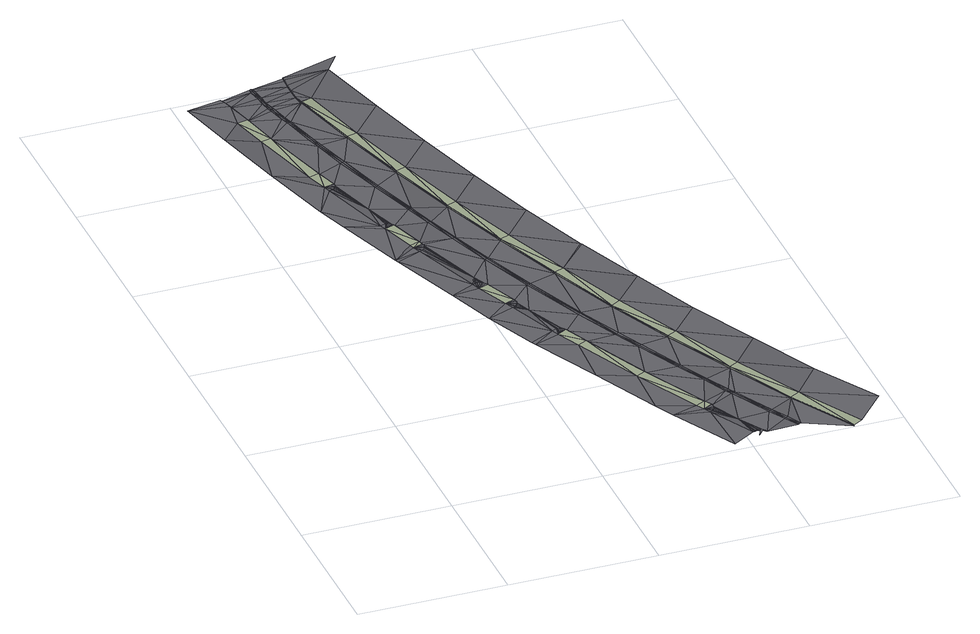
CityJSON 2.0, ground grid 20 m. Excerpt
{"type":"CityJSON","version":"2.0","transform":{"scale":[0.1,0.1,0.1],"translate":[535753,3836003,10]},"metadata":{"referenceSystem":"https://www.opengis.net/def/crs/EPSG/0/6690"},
"CityObjects":{
"road1":{"type":"Road","attributes":{"RoadStructureAttribute.sectionType":"1"},"geometry":[{"type":"MultiSurface","lod":"3","boundaries":[[[0,1,2]],[[3,0,4]],[[1,5,6]],[[7,3,8]],[[5,9,10]],[[9,11,12]],[[0,2,13]],[[1,14,2]],[[0,13,4]],[[1,6,14]],[[3,4,8]],[[5,10,6]],[[15,16,7]],[[11,17,18]],[[9,19,10]],[[9,20,19]],[[9,12,20]],[[11,18,12]],[[14,21,2]],[[17,22,23]],[[7,8,24]],[[21,25,2]],[[26,13,2]],[[27,4,13]],[[21,14,28]],[[25,29,2]],[[27,8,4]],[[30,6,10]],[[29,31,2]],[[32,14,6]],[[28,25,21]],[[31,33,2]],[[7,24,15]],[[33,34,2]],[[28,35,25]],[[26,27,13]],[[34,36,2]],[[17,37,18]],[[38,30,10]],[[35,29,25]],[[12,39,20]],[[17,23,37]],[[28,14,32]],[[40,10,19]],[[35,41,29]],[[42,43,10]],[[27,44,8]],[[32,6,30]],[[40,19,20]],[[45,42,10]],[[31,29,41]],[[39,46,20]],[[10,43,38]],[[2,36,26]],[[35,28,32]],[[31,41,47]],[[46,48,20]],[[40,49,10]],[[22,50,51]],[[52,30,38]],[[41,35,32]],[[33,31,47]],[[48,53,20]],[[32,30,52]],[[33,47,54]],[[32,54,47]],[[47,41,32]],[[52,38,43]],[[22,55,23]],[[34,33,54]],[[56,52,43]],[[10,57,45]],[[58,59,20]],[[54,60,34]],[[32,52,56]],[[36,34,60]],[[61,26,36]],[[36,62,61]],[[10,49,57]],[[61,63,26]],[[60,62,36]],[[8,44,24]],[[32,62,60]],[[63,27,26]],[[60,54,32]],[[50,64,51]],[[56,43,42]],[[32,56,65]],[[65,56,42]],[[63,66,27]],[[66,44,27]],[[32,65,67]],[[45,67,65]],[[65,42,45]],[[22,51,55]],[[68,69,32]],[[20,53,70]],[[32,67,68]],[[20,59,40]],[[20,70,58]],[[71,18,37]],[[67,45,57]],[[68,67,57]],[[66,72,44]],[[68,57,49]],[[49,69,68]],[[72,24,44]],[[73,74,16]],[[75,18,71]],[[73,16,15]],[[76,71,37]],[[72,73,24]],[[15,24,73]],[[69,49,40]],[[40,77,69]],[[39,12,78]],[[12,18,78]],[[79,76,37]],[[70,53,80]],[[40,59,77]],[[58,70,80]],[[75,71,76]],[[59,81,77]],[[78,18,75]],[[58,80,82]],[[82,81,59]],[[59,58,82]],[[46,39,78]],[[83,75,76]],[[78,80,53]],[[48,46,78]],[[64,84,85]],[[78,81,82]],[[78,75,83]],[[83,76,79]],[[53,48,78]],[[37,86,79]],[[87,61,62]],[[88,63,61]],[[55,89,23]],[[90,83,79]],[[64,91,51]],[[92,62,32]],[[82,80,78]],[[78,83,90]],[[93,66,63]],[[37,94,86]],[[89,95,23]],[[90,79,86]],[[64,85,91]],[[96,32,69]],[[37,97,94]],[[98,90,86]],[[89,55,99]],[[78,90,98]],[[100,72,66]],[[37,101,97]],[[37,23,102]],[[103,104,23]],[[98,86,94]],[[78,98,105]],[[99,95,89]],[[106,69,77]],[[105,98,94]],[[107,74,73]],[[37,102,101]],[[107,73,72]],[[108,102,23]],[[109,110,78]],[[23,95,103]],[[78,105,109]],[[99,111,95]],[[105,94,97]],[[109,105,97]],[[112,77,81]],[[109,97,101]],[[101,110,109]],[[103,95,111]],[[113,55,51]],[[23,104,114]],[[103,111,115]],[[102,110,101]],[[87,88,61]],[[99,55,113]],[[23,114,108]],[[92,87,62]],[[88,116,63]],[[104,103,115]],[[116,117,63]],[[102,118,110]],[[117,93,63]],[[96,92,32]],[[111,99,113]],[[104,115,119]],[[120,51,91]],[[121,81,78]],[[114,104,119]],[[93,122,66]],[[115,111,113]],[[122,123,66]],[[114,119,124]],[[123,100,66]],[[108,114,124]],[[108,124,125]],[[125,118,102]],[[102,108,125]],[[106,96,69]],[[113,124,119]],[[119,115,113]],[[84,126,85]],[[127,120,91]],[[113,118,125]],[[100,128,72]],[[113,51,120]],[[125,124,113]],[[129,127,91]],[[128,107,72]],[[121,78,110]],[[112,106,77]],[[107,130,74]],[[84,131,126]],[[113,120,132]],[[132,120,127]],[[121,112,81]],[[133,91,85]],[[91,134,129]],[[113,132,135]],[[132,127,129]],[[133,136,91]],[[135,132,129]],[[91,137,134]],[[113,135,138]],[[139,110,118]],[[140,141,113]],[[91,142,137]],[[135,129,134]],[[91,136,142]],[[113,138,143]],[[138,135,134]],[[113,143,140]],[[138,134,137]],[[139,118,113]],[[143,138,137]],[[143,137,142]],[[140,143,142]],[[140,142,136]],[[136,141,140]],[[139,121,110]],[[141,136,133]],[[133,85,126]],[[144,88,87]],[[145,141,133]],[[146,116,88]],[[144,87,92]],[[146,117,116]],[[144,147,88]],[[147,146,88]],[[148,144,92]],[[149,93,117]],[[150,148,92]],[[146,149,117]],[[150,92,96]],[[151,122,93]],[[152,147,144]],[[149,153,93]],[[154,113,141]],[[155,146,147]],[[152,144,148]],[[153,151,93]],[[131,156,126]],[[157,123,122]],[[155,149,146]],[[152,158,147]],[[158,155,147]],[[150,96,106]],[[157,100,123]],[[151,157,122]],[[159,152,148]],[[131,160,156]],[[161,153,149]],[[162,159,148]],[[155,161,149]],[[162,148,150]],[[163,150,106]],[[157,164,100]],[[165,128,100]],[[166,151,153]],[[133,167,145]],[[161,168,153]],[[164,165,100]],[[168,166,153]],[[169,157,151]],[[154,139,113]],[[163,106,112]],[[165,107,128]],[[162,150,163]],[[169,164,157]],[[166,169,151]],[[167,133,126]],[[170,162,163]],[[171,163,112]],[[169,172,164]],[[173,165,164]],[[172,173,164]],[[165,174,107]],[[174,130,107]],[[170,163,171]],[[173,174,165]],[[175,141,145]],[[174,176,130]],[[171,112,121]],[[177,170,171]],[[173,178,174]],[[178,176,174]],[[179,171,121]],[[180,177,171]],[[178,181,176]],[[160,182,183]],[[184,158,152]],[[185,145,167]],[[180,171,179]],[[184,155,158]],[[186,152,159]],[[184,161,155]],[[187,179,121]],[[160,188,156]],[[186,159,162]],[[189,167,126]],[[190,168,161]],[[175,154,141]],[[190,166,168]],[[190,169,166]],[[160,183,188]],[[191,180,179]],[[187,121,139]],[[192,172,169]],[[193,162,170]],[[194,173,172]],[[193,170,177]],[[191,179,187]],[[195,145,185]],[[196,178,173]],[[189,126,156]],[[195,175,145]],[[167,189,185]],[[186,184,152]],[[196,181,178]],[[197,177,180]],[[187,139,154]],[[193,186,162]],[[190,192,169]],[[182,198,183]],[[189,199,185]],[[191,187,200]],[[189,156,188]],[[192,194,172]],[[183,201,188]],[[200,187,154]],[[201,202,188]],[[194,196,173]],[[197,193,177]],[[203,180,191]],[[204,191,200]],[[201,183,205]],[[206,207,188]],[[202,201,205]],[[161,184,208]],[[188,202,209]],[[196,210,181]],[[211,200,154]],[[190,161,208]],[[205,212,202]],[[188,209,213]],[[214,195,185]],[[188,207,189]],[[212,209,202]],[[210,215,181]],[[188,213,216]],[[188,216,206]],[[209,212,217]],[[203,197,180]],[[213,209,217]],[[213,217,218]],[[211,154,175]],[[199,189,207]],[[207,219,199]],[[204,200,211]],[[216,213,218]],[[203,191,204]],[[216,218,220]],[[206,216,220]],[[221,185,199]],[[206,220,222]],[[222,219,207]],[[207,206,222]],[[205,183,223]],[[221,214,185]],[[224,225,184]],[[184,186,224]],[[226,204,211]],[[212,205,223]],[[223,219,222]],[[184,225,227]],[[228,224,186]],[[217,212,223]],[[183,198,223]],[[229,211,175]],[[208,184,227]],[[218,217,223]],[[190,208,227]],[[227,230,190]],[[228,186,193]],[[192,190,230]],[[220,218,223]],[[222,220,223]],[[192,230,231]],[[229,175,195]],[[232,226,211]],[[231,194,192]],[[233,228,193]],[[234,198,235]],[[223,198,234]],[[194,231,236]],[[237,199,219]],[[238,231,230]],[[232,211,229]],[[225,224,239]],[[235,240,234]],[[227,225,239]],[[196,194,236]],[[223,234,241]],[[224,228,242]],[[241,234,240]],[[233,193,197]],[[243,204,226]],[[239,238,227]],[[244,229,195]],[[230,227,238]],[[196,236,245]],[[223,241,246]],[[241,240,247]],[[243,203,204]],[[224,242,239]],[[246,241,247]],[[236,231,238]],[[210,196,245]],[[248,249,223]],[[250,232,229]],[[223,246,248]],[[237,221,199]],[[251,219,223]],[[252,253,254]],[[228,233,255]],[[228,255,242]],[[256,233,197]],[[246,247,254]],[[257,258,223]],[[248,246,254]],[[210,245,259]],[[244,195,214]],[[223,249,257]],[[248,254,253]],[[215,210,259]],[[249,248,253]],[[251,237,219]],[[259,260,215]],[[250,229,244]],[[249,253,261]],[[256,197,203]],[[257,249,261]],[[233,262,255]],[[263,226,232]],[[264,258,257]],[[244,214,221]],[[263,243,226]],[[265,256,203]],[[233,266,262]],[[267,223,258]],[[268,245,236]],[[250,244,269]],[[269,244,221]],[[233,256,266]],[[267,251,223]],[[263,232,250]],[[268,259,245]],[[270,250,269]],[[268,236,238]],[[271,238,239]],[[268,260,259]],[[269,221,237]],[[265,203,243]],[[272,242,255]],[[256,265,266]],[[273,270,269]],[[274,269,237]],[[273,269,274]],[[274,237,251]],[[275,267,258]],[[276,274,251]],[[277,255,262]],[[278,265,243]],[[273,274,276]],[[265,279,266]],[[280,250,270]],[[281,275,258]],[[282,273,276]],[[283,276,251]],[[280,263,250]],[[239,242,284]],[[284,271,239]],[[272,284,242]],[[285,282,276]],[[271,268,238]],[[280,270,273]],[[278,243,263]],[[286,262,266]],[[283,251,267]],[[280,273,282]],[[265,287,279]],[[285,276,283]],[[268,288,260]],[[265,278,287]],[[283,267,275]],[[289,278,263]],[[290,283,275]],[[285,283,290]],[[291,266,279]],[[292,285,290]],[[293,290,275]],[[293,275,281]],[[294,282,285]],[[294,280,282]],[[295,286,266]],[[296,292,290]],[[278,289,287]],[[272,255,277]],[[296,290,293]],[[289,263,280]],[[291,295,266]],[[294,285,292]],[[277,262,286]],[[289,297,287]],[[294,292,296]],[[298,279,287]],[[299,289,280]],[[298,291,279]],[[300,294,296]],[[289,301,297]],[[299,280,294]],[[302,287,297]],[[289,299,301]],[[303,299,294]],[[299,303,301]],[[298,287,302]],[[304,297,301]],[[303,305,301]],[[302,297,304]],[[306,301,305]],[[304,301,306]]],"semantics":{"surfaces":[{"type":"TrafficArea","function":"2000"},{"type":"AuxiliaryTrafficArea","function":"5000"},{"type":"AuxiliaryTrafficArea","function":"2000"},{"type":"TrafficArea","function":"1010"},{"type":"TrafficArea","function":"1000"}],"values":[0,0,0,0,0,0,0,0,0,0,0,0,0,0,0,0,0,0,0,0,0,0,1,1,2,0,1,0,0,0,2,0,0,0,2,1,0,0,0,2,0,0,0,1,2,0,1,0,1,0,2,0,0,1,0,2,0,1,0,2,0,2,0,0,2,0,0,2,0,2,2,0,0,2,0,2,2,2,0,2,2,0,0,2,0,0,2,0,2,2,2,0,2,2,0,0,0,0,1,0,0,2,2,2,2,2,2,2,2,2,0,2,2,2,2,0,0,0,2,2,2,2,2,0,2,2,2,0,2,0,0,0,0,0,2,0,0,3,3,0,2,0,3,0,0,3,0,0,2,0,3,0,2,2,0,3,0,1,0,2,0,2,3,2,3,1,3,0,0,0,0,2,2,2,3,2,2,2,0,0,2,2,3,0,0,3,3,2,3,2,3,3,0,2,0,3,2,3,0,3,2,3,2,2,2,2,3,0,0,0,0,0,3,0,0,0,3,3,3,3,0,0,2,3,1,0,0,2,1,2,0,0,3,0,0,2,0,0,2,0,2,3,2,2,2,2,2,3,2,1,4,2,4,4,4,4,4,4,4,4,4,4,4,4,4,3,4,4,4,0,4,4,4,4,4,4,4,4,0,4,4,4,4,4,4,4,4,2,4,4,4,4,3,4,4,4,4,4,1,4,4,4,4,4,4,4,4,4,3,4,4,4,4,4,4,4,4,0,3,2,4,3,3,3,4,0,3,1,3,3,3,3,0,4,4,3,3,3,3,4,3,3,1,3,2,3,3,3,4,3,3,0,2,4,1,3,0,4,0,3,3,3,4,2,0,2,3,0,3,4,3,2,0,3,1,2,3,0,0,2,3,2,2,4,2,2,4,2,3,2,2,3,2,2,2,0,3,2,2,4,0,0,2,2,0,0,4,2,0,2,2,2,2,0,0,2,4,4,2,2,2,0,2,3,0,4,1,2,1,2,0,1,2,2,3,1,4,0,2,0,2,3,1,2,0,2,0,4,0,3,3,0,1,1,2,2,0,2,2,4,0,2,2,2,3,2,4,2,2,2,1,3,2,4,3,2,1,3,0,4,4,1,3,3,0,4,0,0,0,4,2,0,1,4,4,4,4,3,4,0,2,4,1,3,3,4,4,3,0,0,0,4,0,3,2,0,4,3,1,4,0,1,4,2,4,4,0,4,4,4,3,3,0,4,1,0,4,2,0,3,0,1,3,0,2,0,3,1,2,0,1,2,1,0,0,1,0,0,0]}}]}
},
"vertices":[
[46,763,39],[75,667,36],[99,718,37],[20,860,41],[62,843,39],[90,625,35],[134,613,34],[0,939,42],[49,893,40],[124,531,33],[137,604,34],[126,527,33],[160,542,32],[90,747,37],[102,708,37],[51,945,40],[48,951,40],[163,434,30],[196,450,30],[153,558,33],[155,553,32],[107,710,37],[188,370,28],[219,396,28],[54,933,40],[109,711,37],[104,751,37],[76,847,39],[107,710,36],[111,713,37],[141,615,34],[112,715,37],[134,656,34],[113,717,37],[113,720,37],[109,711,36],[113,722,37],[200,440,29],[143,615,34],[164,544,32],[167,563,33],[111,713,36],[147,614,34],[145,615,34],[64,896,40],[148,612,34],[166,546,32],[112,715,36],[168,548,32],[151,609,34],[219,302,26],[253,320,25],[143,615,33],[169,550,32],[113,717,35],[224,384,28],[145,615,33],[150,611,34],[170,556,32],[169,558,32],[113,720,35],[104,751,35],[113,722,35],[76,847,37],[222,296,26],[147,614,33],[64,896,38],[148,612,33],[150,611,33],[151,609,33],[170,553,32],[199,451,30],[54,933,38],[51,945,38],[48,951,38],[199,451,29],[202,452,30],[167,563,31],[204,468,28],[205,452,30],[170,553,31],[169,558,31],[170,556,31],[202,452,29],[268,207,23],[272,279,24],[208,451,29],[138,766,36],[125,812,37],[228,386,28],[205,452,29],[257,310,25],[159,700,35],[105,885,38],[210,450,29],[230,387,28],[180,637,34],[212,448,29],[208,451,28],[228,386,27],[95,928,38],[214,445,29],[232,402,28],[232,390,28],[233,393,28],[210,450,28],[193,602,33],[90,956,39],[233,399,28],[212,448,28],[214,445,27],[230,387,27],[209,559,31],[243,377,25],[234,396,28],[232,390,27],[120,828,37],[108,875,38],[232,402,26],[233,393,27],[259,322,25],[231,501,29],[99,907,38],[97,915,38],[234,396,26],[233,399,26],[316,190,21],[261,323,25],[93,939,39],[263,322,25],[90,962,39],[314,118,19],[261,323,24],[285,286,24],[266,322,25],[263,322,24],[270,317,25],[268,320,25],[266,322,24],[260,430,27],[269,319,23],[270,317,23],[269,319,25],[268,320,24],[141,767,36],[285,286,22],[123,828,37],[128,812,37],[162,701,35],[111,875,38],[183,638,34],[102,908,38],[144,768,36],[108,886,38],[297,347,24],[126,829,37],[363,103,18],[100,916,38],[130,813,37],[164,702,35],[328,92,18],[113,876,38],[185,639,34],[196,603,33],[98,929,38],[96,939,39],[105,909,38],[329,196,21],[110,887,38],[103,917,38],[198,604,32],[212,560,31],[100,929,38],[98,940,39],[93,957,39],[325,289,22],[93,963,39],[214,560,31],[96,957,39],[234,502,29],[236,503,29],[95,963,39],[378,6,15],[374,84,17],[167,819,36],[329,196,19],[196,723,35],[262,431,27],[369,92,18],[376,110,18],[141,915,37],[265,432,27],[139,929,37],[229,629,32],[138,942,38],[342,254,21],[138,955,38],[264,535,30],[409,24,15],[376,110,16],[300,349,24],[378,87,17],[380,88,17],[302,443,27],[302,350,24],[378,87,16],[382,98,18],[382,100,18],[142,914,37],[381,90,17],[139,968,38],[327,290,22],[380,88,16],[382,93,17],[372,196,19],[139,974,38],[383,95,17],[381,90,16],[382,93,16],[382,100,16],[383,95,16],[393,158,18],[382,98,16],[403,61,14],[196,723,37],[167,819,38],[330,292,22],[142,914,39],[229,629,34],[344,256,21],[141,915,39],[139,929,39],[347,257,21],[264,535,32],[412,26,14],[412,26,15],[138,942,40],[410,126,16],[156,917,40],[181,823,38],[414,27,15],[414,27,14],[210,728,37],[343,351,23],[375,197,19],[138,955,40],[417,27,14],[417,27,15],[420,27,13],[423,26,13],[377,198,19],[415,117,16],[414,15,15],[423,26,15],[420,27,15],[242,634,34],[302,443,29],[425,24,13],[427,22,13],[139,968,40],[139,974,40],[425,24,15],[277,540,32],[385,264,20],[427,22,15],[343,351,25],[315,448,29],[445,65,14],[197,968,43],[395,159,18],[398,160,17],[225,872,40],[284,681,36],[415,129,16],[412,128,16],[458,44,13],[418,119,16],[318,587,33],[385,264,22],[356,358,25],[433,173,17],[469,26,12],[420,120,16],[447,66,14],[253,776,39],[450,68,14],[355,494,30],[398,271,22],[216,994,43],[433,173,19],[460,45,13],[396,402,27],[463,47,13],[471,27,12],[482,86,13],[356,492,30],[473,28,12],[446,180,19],[436,312,24],[482,86,15],[534,1,10],[495,93,15],[483,223,21],[534,1,12],[531,136,17],[547,9,12],[585,51,14]
]}
